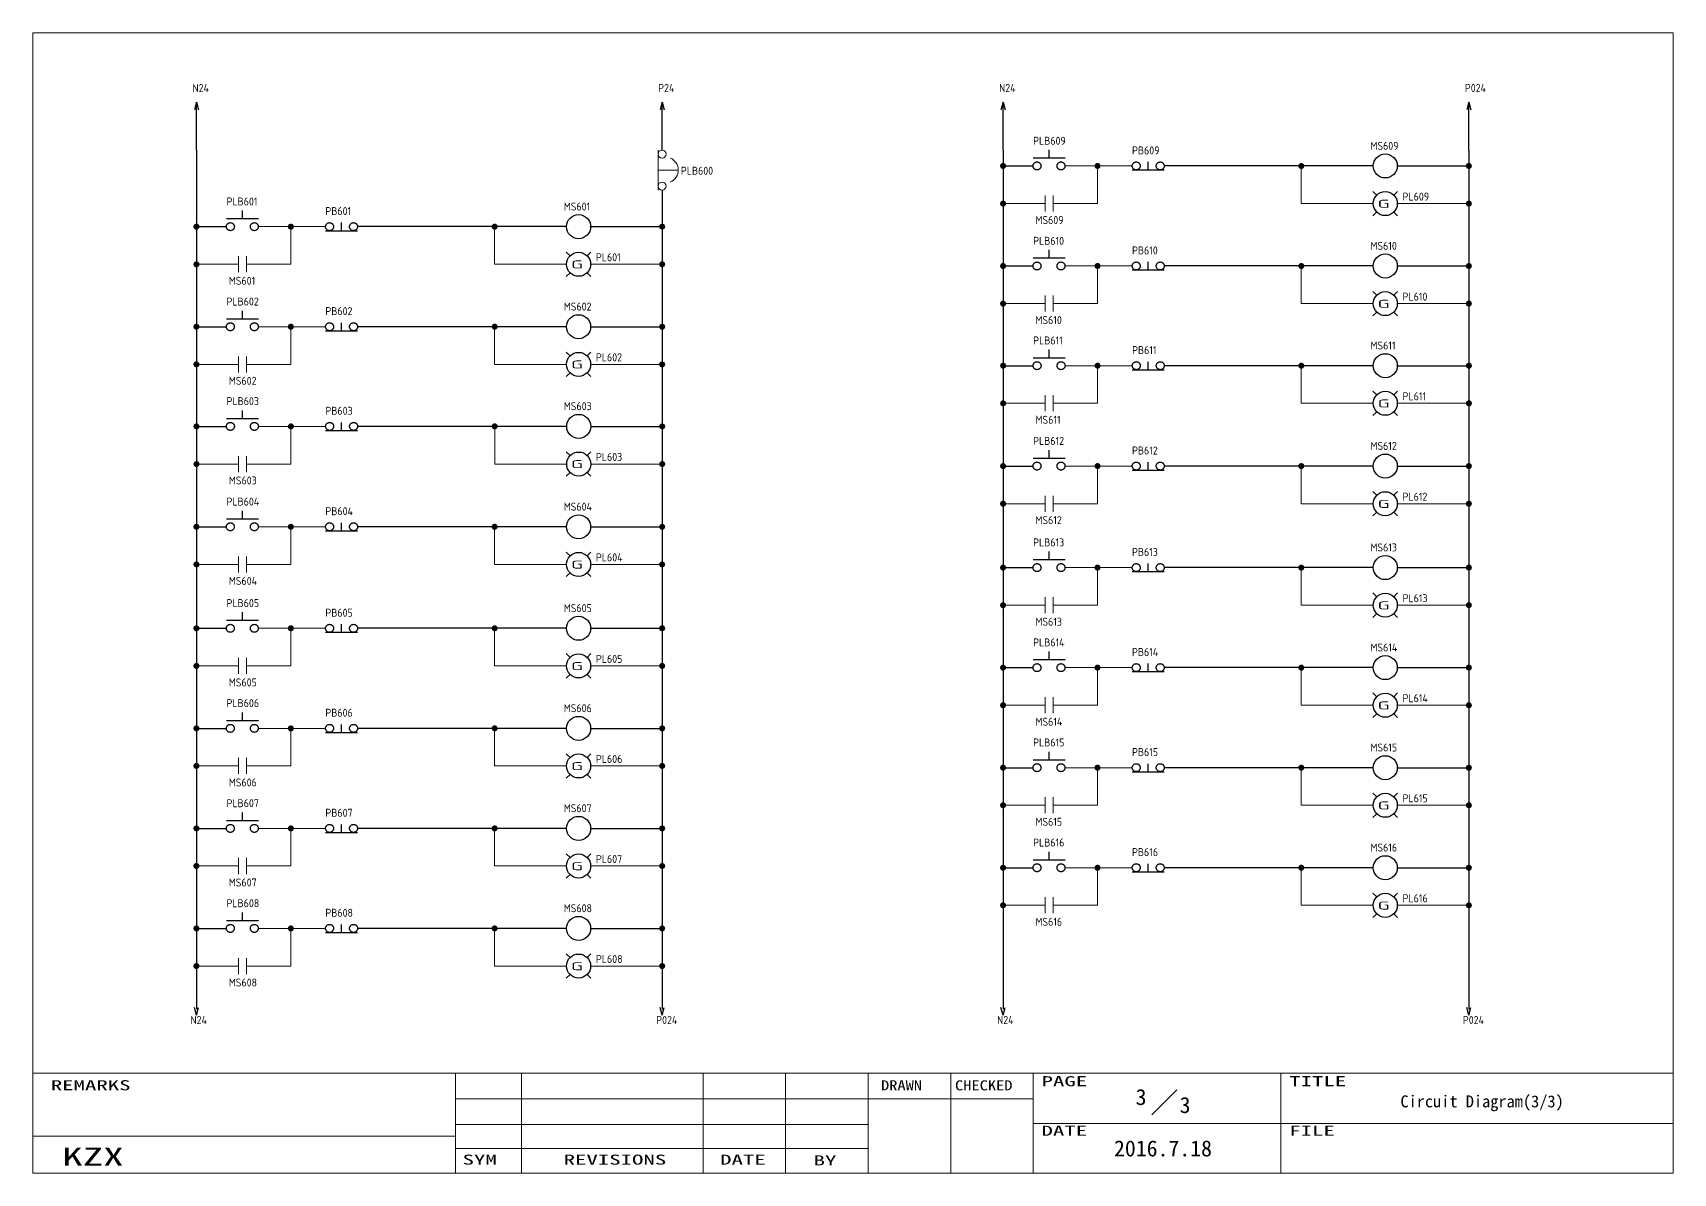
# Model space of a CAD drawing. Extents: x -319 to 2858, y -2689 to 285.
# Drawn here: x 1914 to 2324, y -2688.8 to -2403.8 of the extents above; entities that cross this region are included whole.
import ezdxf
from ezdxf.enums import TextEntityAlignment as Align

# ---------------------------------------------------------------- set-up
doc = ezdxf.new("R2010")
doc.units = 0
doc.header["$LTSCALE"] = 0.3
doc.header["$MEASUREMENT"] = 0
doc.linetypes.add('実線', pattern=[20001, 20000, -1])
doc.layers.get('0').update_dxf_attribs({"linetype": '実線'})
for name, color, linetype, lineweight in [('01図枠', 5, 'CONTINUOUS', 9), ('02接続図', 7, 'CONTINUOUS', 5), ('10外形', 7, 'CONTINUOUS', 9)]:
    doc.layers.add(name, color=color, linetype=linetype, lineweight=lineweight)
doc.layers.add('BLOCK', color=7, linetype='CONTINUOUS')
doc.layers.add('図形１', color=7, linetype='実線')
doc.styles.get("Standard").update_dxf_attribs({"font": 'ISOCP.shx', "height": 4, "bigfont": 'extfont.shx'})
doc.styles.add('電気標準', font='ISOCP.shx', dxfattribs={"height": 2.5, "bigfont": 'extfont.shx'})
doc.styles.add('ＭＳＰゴシック', font='')
doc.styles.get('ＭＳＰゴシック').set_extended_font_data('SimSun')

# ---------------------------------------------------------------- blocks, each defined once
blk = doc.blocks.new('矢印（右向）')
at = {"layer": 'BLOCK'}
for q in [(-1.93, 0.52), (-1.93, -0.52)]:
    blk.add_line((0, 0), q, dxfattribs=at)

msp = doc.modelspace()

# ---------------------------------------------------------------- linework, layer by layer
for p, q in [((1954.91, -2433.1), (1954.91, -2421.1)), ((2071.31, -2433.1), (2071.31, -2421.1)), ((2156.52, -2433.1), (2156.52, -2421.1)), ((2272.93, -2433.1), (2272.93, -2421.1)), ((2164, -2435.08), (2172, -2435.08)), ((2168, -2435.08), (2168, -2433.08)), ((2188.8, -2438.08), (2196.8, -2438.08)), ((2192.8, -2438.08), (2192.8, -2436.08)), ((2249.05, -2437.08), (2196.8, -2437.08)), ((2255.05, -2437.08), (2272.93, -2437.08)), ((1962.38, -2450.25), (1970.38, -2450.25)), ((1966.38, -2450.25), (1966.38, -2448.25)), ((1991.18, -2453.25), (1991.18, -2451.25)), ((1987.18, -2453.25), (1995.18, -2453.25)), ((2047.43, -2452.25), (1995.18, -2452.25)), ((2053.43, -2452.25), (2071.31, -2452.25)), ((2168, -2460.08), (2168, -2458.08)), ((2164, -2460.08), (2172, -2460.08)), ((2188.8, -2463.08), (2196.8, -2463.08)), ((2192.8, -2463.08), (2192.8, -2461.08)), ((2249.05, -2462.08), (2196.8, -2462.08)), ((2255.05, -2462.08), (2272.93, -2462.08)), ((1962.38, -2475.25), (1970.38, -2475.25)), ((1966.38, -2475.25), (1966.38, -2473.25)), ((1991.18, -2478.25), (1991.18, -2476.25)), ((1987.18, -2478.25), (1995.18, -2478.25)), ((2047.43, -2477.25), (1995.18, -2477.25)), ((2053.43, -2477.25), (2071.31, -2477.25)), ((2168.01, -2484.99), (2168.01, -2482.99)), ((2164.01, -2484.99), (2172.01, -2484.99)), ((2188.81, -2487.99), (2196.81, -2487.99)), ((2192.81, -2487.99), (2192.81, -2485.99)), ((2249.06, -2486.99), (2196.81, -2486.99)), ((2255.06, -2486.99), (2272.94, -2486.99)), ((1962.39, -2500.16), (1970.39, -2500.16)), ((1966.39, -2500.16), (1966.39, -2498.16)), ((1987.19, -2503.16), (1995.19, -2503.16)), ((1991.19, -2503.16), (1991.19, -2501.16)), ((2047.45, -2502.16), (1995.19, -2502.16)), ((2053.45, -2502.16), (2071.32, -2502.16)), ((2168, -2510.08), (2168, -2508.08)), ((2164, -2510.08), (2172, -2510.08)), ((2188.8, -2513.08), (2196.8, -2513.08)), ((2192.8, -2513.08), (2192.8, -2511.08)), ((2249.05, -2512.08), (2196.8, -2512.08)), ((2255.05, -2512.08), (2272.93, -2512.08)), ((1962.38, -2525.25), (1970.38, -2525.25)), ((1966.38, -2525.25), (1966.38, -2523.25)), ((1987.18, -2528.25), (1995.18, -2528.25)), ((1991.18, -2528.25), (1991.18, -2526.25)), ((2047.43, -2527.25), (1995.18, -2527.25)), ((2053.43, -2527.25), (2071.31, -2527.25)), ((2168, -2535.46), (2168, -2533.46)), ((2164, -2535.46), (2172, -2535.46)), ((2192.8, -2538.46), (2192.8, -2536.46)), ((2249.05, -2537.46), (2196.8, -2537.46)), ((2255.05, -2537.46), (2272.93, -2537.46)), ((2188.8, -2538.46), (2196.8, -2538.46)), ((1966.38, -2550.63), (1966.38, -2548.63)), ((1962.38, -2550.63), (1970.38, -2550.63)), ((1987.18, -2553.63), (1995.18, -2553.63)), ((1991.18, -2553.63), (1991.18, -2551.63)), ((2047.43, -2552.63), (1995.18, -2552.63)), ((2053.43, -2552.63), (2071.31, -2552.63)), ((2164, -2560.46), (2172, -2560.46)), ((2168, -2560.46), (2168, -2558.46)), ((2192.8, -2563.46), (2192.8, -2561.46)), ((2249.05, -2562.46), (2196.8, -2562.46)), ((2255.05, -2562.46), (2272.93, -2562.46)), ((2188.8, -2563.46), (2196.8, -2563.46)), ((1966.38, -2575.63), (1966.38, -2573.63)), ((1962.38, -2575.63), (1970.38, -2575.63)), ((1987.18, -2578.63), (1995.18, -2578.63)), ((1991.18, -2578.63), (1991.18, -2576.63)), ((2047.43, -2577.63), (1995.18, -2577.63)), ((2053.43, -2577.63), (2071.31, -2577.63)), ((2164, -2585.46), (2172, -2585.46)), ((2168, -2585.46), (2168, -2583.46)), ((2192.8, -2588.46), (2192.8, -2586.46)), ((2188.8, -2588.46), (2196.8, -2588.46)), ((2249.05, -2587.46), (2196.8, -2587.46)), ((2255.05, -2587.46), (2272.93, -2587.46)), ((1966.38, -2600.63), (1966.38, -2598.63)), ((1962.38, -2600.63), (1970.38, -2600.63)), ((1991.18, -2603.63), (1991.18, -2601.63)), ((2047.43, -2602.63), (1995.18, -2602.63)), ((2053.43, -2602.63), (2071.31, -2602.63)), ((1987.18, -2603.63), (1995.18, -2603.63)), ((2164, -2610.46), (2172, -2610.46)), ((2168, -2610.46), (2168, -2608.46)), ((2192.8, -2613.46), (2192.8, -2611.46)), ((2188.8, -2613.46), (2196.8, -2613.46)), ((2249.05, -2612.46), (2196.8, -2612.46)), ((2255.05, -2612.46), (2272.93, -2612.46)), ((1966.38, -2625.63), (1966.38, -2623.63)), ((1962.38, -2625.63), (1970.38, -2625.63)), ((1991.18, -2628.63), (1991.18, -2626.63)), ((2047.43, -2627.63), (1995.18, -2627.63)), ((2053.43, -2627.63), (2071.31, -2627.63)), ((1987.18, -2628.63), (1995.18, -2628.63))]:
    msp.add_line(p, q)
for centre in [(2165, -2437.08), (2171, -2437.08), (2189.8, -2437.08), (2195.8, -2437.08), (1963.38, -2452.25), (1969.38, -2452.25), (1988.18, -2452.25), (1994.18, -2452.25), (2165, -2462.08), (2171, -2462.08), (2189.8, -2462.08), (2195.8, -2462.08), (1963.38, -2477.25), (1969.38, -2477.25), (1988.18, -2477.25), (1994.18, -2477.25), (2165.01, -2486.99), (2171.01, -2486.99), (2189.81, -2486.99), (2195.81, -2486.99), (1963.39, -2502.16), (1969.39, -2502.16), (1988.19, -2502.16), (1994.19, -2502.16), (2165, -2512.08), (2171, -2512.08), (2189.8, -2512.08), (2195.8, -2512.08), (1963.38, -2527.25), (1969.38, -2527.25), (1988.18, -2527.25), (1994.18, -2527.25), (2165, -2537.46), (2171, -2537.46), (2189.8, -2537.46), (2195.8, -2537.46), (1963.38, -2552.63), (1969.38, -2552.63), (1988.18, -2552.63), (1994.18, -2552.63), (2165, -2562.46), (2171, -2562.46), (2189.8, -2562.46), (2195.8, -2562.46), (1963.38, -2577.63), (1969.38, -2577.63), (1988.18, -2577.63), (1994.18, -2577.63), (2165, -2587.46), (2171, -2587.46), (2189.8, -2587.46), (2195.8, -2587.46), (1963.38, -2602.63), (1969.38, -2602.63), (1988.18, -2602.63), (1994.18, -2602.63), (2165, -2612.46), (2171, -2612.46), (2189.8, -2612.46), (2195.8, -2612.46), (1963.38, -2627.63), (1969.38, -2627.63), (1988.18, -2627.63), (1994.18, -2627.63)]:
    msp.add_circle(centre, 1)
at = {"layer": '01図枠', "linetype": 'Continuous', "lineweight": 5}
for p, q in [((1914.01, -2688.8), (1914.01, -2403.8)), ((1914.01, -2403.8), (2324.01, -2403.8)), ((2324.01, -2403.8), (2324.01, -2688.8)), ((1914.01, -2663.8), (2324.01, -2663.8)), ((2019.62, -2663.8), (2019.62, -2688.8)), ((2036.13, -2663.8), (2036.13, -2688.8)), ((2081.53, -2663.8), (2081.53, -2688.8)), ((2102.16, -2663.8), (2102.16, -2688.8)), ((2122.8, -2663.8), (2122.8, -2688.8)), ((2143.44, -2688.8), (2143.44, -2663.8)), ((2164.07, -2663.8), (2164.07, -2688.8)), ((2225.98, -2688.8), (2225.98, -2663.8)), ((2199.93, -2667.99), (2193.74, -2674.18)), ((2019.62, -2670.23), (2122.8, -2670.23)), ((2122.8, -2670.23), (2164.07, -2670.23)), ((2019.62, -2676.66), (2122.8, -2676.66)), ((2164.07, -2676.42), (2324.01, -2676.42)), ((2019.62, -2679.52), (1914.01, -2679.52)), ((2019.62, -2682.61), (2122.8, -2682.61)), ((2324.01, -2688.8), (1914.01, -2688.8))]:
    msp.add_line(p, q, dxfattribs=at)
at = {"layer": '02接続図'}
for p, q in [((2070.34, -2433.1), (2070.34, -2443.1)), ((2075.34, -2438.1), (2070.34, -2438.1))]:
    msp.add_line(p, q, dxfattribs=at)
at = {"layer": '02接続図', "linetype": 'Continuous'}
for p, q in [((2167.04, -2448.49), (2167.04, -2444.49)), ((2169.04, -2448.49), (2169.04, -2444.49)), ((1965.43, -2463.66), (1965.43, -2459.66)), ((1967.43, -2463.66), (1967.43, -2459.66)), ((2167.04, -2473.49), (2167.04, -2469.49)), ((2169.04, -2473.49), (2169.04, -2469.49)), ((1965.43, -2488.66), (1965.43, -2484.66)), ((1967.43, -2488.66), (1967.43, -2484.66)), ((2167.05, -2498.4), (2167.05, -2494.4)), ((2169.05, -2498.4), (2169.05, -2494.4)), ((1965.44, -2513.57), (1965.44, -2509.57)), ((1967.44, -2513.57), (1967.44, -2509.57)), ((2167.04, -2523.49), (2167.04, -2519.49)), ((2169.04, -2523.49), (2169.04, -2519.49)), ((1965.43, -2538.66), (1965.43, -2534.66)), ((1967.43, -2538.66), (1967.43, -2534.66)), ((2167.04, -2548.86), (2167.04, -2544.86)), ((2169.04, -2548.86), (2169.04, -2544.86)), ((1965.43, -2564.03), (1965.43, -2560.03)), ((1967.43, -2564.03), (1967.43, -2560.03)), ((2167.04, -2573.86), (2167.04, -2569.86)), ((2169.04, -2573.86), (2169.04, -2569.86)), ((1965.43, -2589.03), (1965.43, -2585.03)), ((1967.43, -2589.03), (1967.43, -2585.03)), ((2167.04, -2598.86), (2167.04, -2594.86)), ((2169.04, -2598.86), (2169.04, -2594.86)), ((1965.43, -2614.03), (1965.43, -2610.03)), ((1967.43, -2614.03), (1967.43, -2610.03)), ((2167.04, -2623.86), (2167.04, -2619.86)), ((2169.04, -2623.86), (2169.04, -2619.86)), ((1965.43, -2639.03), (1965.43, -2635.03)), ((1967.43, -2639.03), (1967.43, -2635.03))]:
    msp.add_line(p, q, dxfattribs=at)
at = {"layer": '02接続図'}
for centre in [(2071.31, -2434.1), (2071.31, -2442.1)]:
    msp.add_circle(centre, 1, dxfattribs=at)
msp.add_arc((2072.09, -2438.1), 3.25, 292.6199, 67.3801, dxfattribs=at)
at = {"layer": '10外形'}
for p, q in [((2172, -2437.08), (2188.8, -2437.08)), ((2180.13, -2446.49), (2180.13, -2437.08)), ((2231.05, -2446.49), (2231.05, -2437.08)), ((2167.04, -2446.49), (2156.52, -2446.49)), ((2169.04, -2446.49), (2180.13, -2446.49)), ((2249.05, -2446.49), (2231.05, -2446.49)), ((2255.05, -2446.49), (2272.93, -2446.49)), ((1970.38, -2452.25), (1987.18, -2452.25)), ((1978.51, -2461.66), (1978.51, -2452.25)), ((2029.43, -2461.66), (2029.43, -2452.25)), ((1965.43, -2461.66), (1954.91, -2461.66)), ((1967.43, -2461.66), (1978.51, -2461.66)), ((2047.43, -2461.66), (2029.43, -2461.66)), ((2053.43, -2461.66), (2071.31, -2461.66)), ((2172, -2462.08), (2188.8, -2462.08)), ((2180.13, -2471.49), (2180.13, -2462.08)), ((2231.05, -2471.49), (2231.05, -2462.08)), ((2167.04, -2471.49), (2156.52, -2471.49)), ((2169.04, -2471.49), (2180.13, -2471.49)), ((2249.05, -2471.49), (2231.05, -2471.49)), ((2255.05, -2471.49), (2272.93, -2471.49)), ((1970.38, -2477.25), (1987.18, -2477.25)), ((1978.51, -2486.66), (1978.51, -2477.25)), ((2029.43, -2486.66), (2029.43, -2477.25)), ((1965.43, -2486.66), (1954.91, -2486.66)), ((1967.43, -2486.66), (1978.51, -2486.66)), ((2047.43, -2486.66), (2029.43, -2486.66)), ((2053.43, -2486.66), (2071.31, -2486.66)), ((2172.01, -2486.99), (2188.81, -2486.99)), ((2180.14, -2496.4), (2180.14, -2486.99)), ((2231.06, -2496.4), (2231.06, -2486.99)), ((2167.05, -2496.4), (2156.54, -2496.4)), ((2169.05, -2496.4), (2180.14, -2496.4)), ((2249.06, -2496.4), (2231.06, -2496.4)), ((2255.06, -2496.4), (2272.94, -2496.4)), ((1970.39, -2502.16), (1987.19, -2502.16)), ((1978.52, -2511.57), (1978.52, -2502.16)), ((2029.45, -2511.57), (2029.45, -2502.16)), ((1965.44, -2511.57), (1954.92, -2511.57)), ((1967.44, -2511.57), (1978.52, -2511.57)), ((2047.45, -2511.57), (2029.45, -2511.57)), ((2053.45, -2511.57), (2071.32, -2511.57)), ((2172, -2512.08), (2188.8, -2512.08)), ((2180.13, -2521.49), (2180.13, -2512.08)), ((2231.05, -2521.49), (2231.05, -2512.08)), ((2167.04, -2521.49), (2156.52, -2521.49)), ((2169.04, -2521.49), (2180.13, -2521.49)), ((2249.05, -2521.49), (2231.05, -2521.49)), ((2255.05, -2521.49), (2272.93, -2521.49)), ((1970.38, -2527.25), (1987.18, -2527.25)), ((1978.51, -2536.66), (1978.51, -2527.25)), ((2029.43, -2536.66), (2029.43, -2527.25)), ((1965.43, -2536.66), (1954.91, -2536.66)), ((1967.43, -2536.66), (1978.51, -2536.66)), ((2047.43, -2536.66), (2029.43, -2536.66)), ((2053.43, -2536.66), (2071.31, -2536.66)), ((2172, -2537.46), (2188.8, -2537.46)), ((2180.13, -2546.86), (2180.13, -2537.46)), ((2231.05, -2546.86), (2231.05, -2537.46)), ((2167.04, -2546.86), (2156.52, -2546.86)), ((2169.04, -2546.86), (2180.13, -2546.86)), ((2249.05, -2546.86), (2231.05, -2546.86)), ((2255.05, -2546.86), (2272.93, -2546.86)), ((1970.38, -2552.63), (1987.18, -2552.63)), ((1978.51, -2562.03), (1978.51, -2552.63)), ((2029.43, -2562.03), (2029.43, -2552.63)), ((1965.43, -2562.03), (1954.91, -2562.03)), ((1967.43, -2562.03), (1978.51, -2562.03)), ((2047.43, -2562.03), (2029.43, -2562.03)), ((2053.43, -2562.03), (2071.31, -2562.03)), ((2172, -2562.46), (2188.8, -2562.46)), ((2180.13, -2571.86), (2180.13, -2562.46)), ((2231.05, -2571.86), (2231.05, -2562.46)), ((2167.04, -2571.86), (2156.52, -2571.86)), ((2169.04, -2571.86), (2180.13, -2571.86)), ((2249.05, -2571.86), (2231.05, -2571.86)), ((2255.05, -2571.86), (2272.93, -2571.86)), ((1970.38, -2577.63), (1987.18, -2577.63)), ((1978.51, -2587.03), (1978.51, -2577.63)), ((2029.43, -2587.03), (2029.43, -2577.63)), ((1965.43, -2587.03), (1954.91, -2587.03)), ((1967.43, -2587.03), (1978.51, -2587.03)), ((2047.43, -2587.03), (2029.43, -2587.03)), ((2053.43, -2587.03), (2071.31, -2587.03)), ((2172, -2587.46), (2188.8, -2587.46)), ((2180.13, -2596.86), (2180.13, -2587.46)), ((2231.05, -2596.86), (2231.05, -2587.46)), ((2167.04, -2596.86), (2156.52, -2596.86)), ((2169.04, -2596.86), (2180.13, -2596.86)), ((2249.05, -2596.86), (2231.05, -2596.86)), ((2255.05, -2596.86), (2272.93, -2596.86)), ((1970.38, -2602.63), (1987.18, -2602.63)), ((1978.51, -2612.03), (1978.51, -2602.63)), ((2029.43, -2612.03), (2029.43, -2602.63)), ((1965.43, -2612.03), (1954.91, -2612.03)), ((1967.43, -2612.03), (1978.51, -2612.03)), ((2047.43, -2612.03), (2029.43, -2612.03)), ((2053.43, -2612.03), (2071.31, -2612.03)), ((2172, -2612.46), (2188.8, -2612.46)), ((2180.13, -2621.86), (2180.13, -2612.46)), ((2231.05, -2621.86), (2231.05, -2612.46)), ((2167.04, -2621.86), (2156.52, -2621.86)), ((2169.04, -2621.86), (2180.13, -2621.86)), ((2249.05, -2621.86), (2231.05, -2621.86)), ((2255.05, -2621.86), (2272.93, -2621.86)), ((1970.38, -2627.63), (1987.18, -2627.63)), ((1978.51, -2637.03), (1978.51, -2627.63)), ((2029.43, -2637.03), (2029.43, -2627.63)), ((1965.43, -2637.03), (1954.91, -2637.03)), ((1967.43, -2637.03), (1978.51, -2637.03)), ((2047.43, -2637.03), (2029.43, -2637.03)), ((2053.43, -2637.03), (2071.31, -2637.03))]:
    msp.add_line(p, q, dxfattribs=at)
at = {"layer": 'BLOCK'}
for centre in [(2252.05, -2437.08), (2252.05, -2446.49), (2050.43, -2452.25), (2050.43, -2461.66), (2252.05, -2462.08), (2252.05, -2471.49), (2050.43, -2477.25), (2050.43, -2486.66), (2252.06, -2486.99), (2252.06, -2496.4), (2050.45, -2502.16), (2050.45, -2511.57), (2252.05, -2512.08), (2252.05, -2521.49), (2050.43, -2527.25), (2050.43, -2536.66), (2252.05, -2537.46), (2252.05, -2546.86), (2050.43, -2552.63), (2050.43, -2562.03), (2252.05, -2562.46), (2252.05, -2571.86), (2050.43, -2577.63), (2050.43, -2587.03), (2252.05, -2587.46), (2252.05, -2596.86), (2050.43, -2602.63), (2050.43, -2612.03), (2252.05, -2612.46), (2252.05, -2621.86), (2050.43, -2627.63), (2050.43, -2637.03)]:
    msp.add_circle(centre, 3, dxfattribs=at)
at = {"layer": '図形１', "color": 7}
for p, q in [((1954.91, -2433.1), (1954.91, -2500.92)), ((2156.52, -2433.1), (2156.52, -2507.78)), ((2272.93, -2433.1), (2272.93, -2507.78)), ((2071.31, -2443.1), (2071.31, -2500.92)), ((1954.91, -2500.92), (1954.91, -2647.81)), ((2071.31, -2500.92), (2071.31, -2647.81)), ((2156.52, -2500.92), (2156.52, -2647.81)), ((2272.93, -2500.92), (2272.93, -2647.81))]:
    msp.add_line(p, q, dxfattribs=at)
at = {"layer": '図形１'}
for p, q in [((2156.52, -2437.08), (2164, -2437.08)), ((2249.92, -2444.38), (2248.95, -2443.42)), ((2254.17, -2444.36), (2255.13, -2443.42)), ((2248.95, -2449.53), (2249.9, -2448.58)), ((2255.13, -2449.53), (2254.19, -2448.6)), ((1954.91, -2452.25), (1962.38, -2452.25)), ((2048.3, -2459.55), (2047.33, -2458.59)), ((2052.55, -2459.53), (2053.51, -2458.59)), ((2047.33, -2464.7), (2048.29, -2463.75)), ((2053.51, -2464.7), (2052.57, -2463.77)), ((2156.52, -2462.08), (2164, -2462.08)), ((2249.92, -2469.38), (2248.95, -2468.42)), ((2254.17, -2469.36), (2255.13, -2468.42)), ((2248.95, -2474.53), (2249.9, -2473.58)), ((2255.13, -2474.53), (2254.19, -2473.6)), ((1954.91, -2477.25), (1962.38, -2477.25)), ((2048.3, -2484.55), (2047.33, -2483.59)), ((2052.55, -2484.53), (2053.51, -2483.59)), ((2156.54, -2486.99), (2164.01, -2486.99)), ((2047.33, -2489.7), (2048.29, -2488.75)), ((2053.51, -2489.7), (2052.57, -2488.77)), ((2249.93, -2494.29), (2248.96, -2493.32)), ((2254.18, -2494.27), (2255.14, -2493.32)), ((2248.96, -2499.43), (2249.92, -2498.49)), ((2255.14, -2499.43), (2254.2, -2498.5)), ((1954.92, -2502.16), (1962.39, -2502.16)), ((2048.31, -2509.46), (2047.34, -2508.49)), ((2052.56, -2509.44), (2053.52, -2508.49)), ((2156.52, -2512.08), (2164, -2512.08)), ((2047.34, -2514.6), (2048.3, -2513.66)), ((2053.52, -2514.6), (2052.58, -2513.67)), ((2249.92, -2519.38), (2248.95, -2518.42)), ((2254.17, -2519.36), (2255.13, -2518.42)), ((2248.95, -2524.53), (2249.9, -2523.58)), ((2255.13, -2524.53), (2254.19, -2523.6)), ((1954.91, -2527.25), (1962.38, -2527.25)), ((2048.3, -2534.55), (2047.33, -2533.59)), ((2052.55, -2534.53), (2053.51, -2533.59)), ((2156.52, -2537.46), (2164, -2537.46)), ((2047.33, -2539.7), (2048.29, -2538.75)), ((2053.51, -2539.7), (2052.57, -2538.77)), ((2249.92, -2544.75), (2248.95, -2543.79)), ((2254.17, -2544.74), (2255.13, -2543.79)), ((2248.95, -2549.9), (2249.9, -2548.96)), ((2255.13, -2549.9), (2254.19, -2548.97)), ((1954.91, -2552.63), (1962.38, -2552.63)), ((2048.3, -2559.92), (2047.33, -2558.96)), ((2052.55, -2559.91), (2053.51, -2558.96)), ((2156.52, -2562.46), (2164, -2562.46)), ((2047.33, -2565.07), (2048.29, -2564.13)), ((2053.51, -2565.07), (2052.57, -2564.14)), ((2249.92, -2569.75), (2248.95, -2568.79)), ((2254.17, -2569.74), (2255.13, -2568.79)), ((2248.95, -2574.9), (2249.9, -2573.96)), ((2255.13, -2574.9), (2254.19, -2573.97)), ((1954.91, -2577.63), (1962.38, -2577.63)), ((2048.3, -2584.92), (2047.33, -2583.96)), ((2052.55, -2584.91), (2053.51, -2583.96)), ((2047.33, -2590.07), (2048.29, -2589.13)), ((2053.51, -2590.07), (2052.57, -2589.14)), ((2156.52, -2587.46), (2164, -2587.46)), ((2249.92, -2594.75), (2248.95, -2593.79)), ((2254.17, -2594.74), (2255.13, -2593.79)), ((2248.95, -2599.9), (2249.9, -2598.96)), ((2255.13, -2599.9), (2254.19, -2598.97)), ((1954.91, -2602.63), (1962.38, -2602.63)), ((2048.3, -2609.92), (2047.33, -2608.96)), ((2052.55, -2609.91), (2053.51, -2608.96)), ((2047.33, -2615.07), (2048.29, -2614.13)), ((2053.51, -2615.07), (2052.57, -2614.14)), ((2156.52, -2612.46), (2164, -2612.46)), ((2249.92, -2619.75), (2248.95, -2618.79)), ((2254.17, -2619.74), (2255.13, -2618.79)), ((2248.95, -2624.9), (2249.9, -2623.96)), ((2255.13, -2624.9), (2254.19, -2623.97)), ((1954.91, -2627.63), (1962.38, -2627.63)), ((2048.3, -2634.92), (2047.33, -2633.96)), ((2052.55, -2634.91), (2053.51, -2633.96)), ((2047.33, -2640.07), (2048.29, -2639.13)), ((2053.51, -2640.07), (2052.57, -2639.14))]:
    msp.add_line(p, q, dxfattribs=at)
at = {"layer": '図形１', "const_width": 0.75}
for points in [[(2156.15, -2437.08, 1), (2156.9, -2437.08, 1)], [(2179.75, -2437.08, 1), (2180.5, -2437.08, 1)], [(2230.68, -2437.08, 1), (2231.43, -2437.08, 1)], [(2272.56, -2437.08, 1), (2273.31, -2437.08, 1)], [(2156.15, -2446.49, 1), (2156.9, -2446.49, 1)], [(2272.56, -2446.49, 1), (2273.31, -2446.49, 1)], [(1954.53, -2452.25, 1), (1955.28, -2452.25, 1)], [(1978.13, -2452.25, 1), (1978.88, -2452.25, 1)], [(2029.06, -2452.25, 1), (2029.81, -2452.25, 1)], [(2070.94, -2452.25, 1), (2071.69, -2452.25, 1)], [(1954.53, -2461.66, 1), (1955.28, -2461.66, 1)], [(2070.94, -2461.66, 1), (2071.69, -2461.66, 1)], [(2156.15, -2462.08, 1), (2156.9, -2462.08, 1)], [(2179.75, -2462.08, 1), (2180.5, -2462.08, 1)], [(2230.68, -2462.08, 1), (2231.43, -2462.08, 1)], [(2272.56, -2462.08, 1), (2273.31, -2462.08, 1)], [(2156.15, -2471.49, 1), (2156.9, -2471.49, 1)], [(2272.56, -2471.49, 1), (2273.31, -2471.49, 1)], [(1954.53, -2477.25, 1), (1955.28, -2477.25, 1)], [(1978.13, -2477.25, 1), (1978.88, -2477.25, 1)], [(2029.06, -2477.25, 1), (2029.81, -2477.25, 1)], [(2070.94, -2477.25, 1), (2071.69, -2477.25, 1)], [(1954.53, -2486.66, 1), (1955.28, -2486.66, 1)], [(2070.94, -2486.66, 1), (2071.69, -2486.66, 1)], [(2156.16, -2486.99, 1), (2156.91, -2486.99, 1)], [(2179.76, -2486.99, 1), (2180.51, -2486.99, 1)], [(2230.69, -2486.99, 1), (2231.44, -2486.99, 1)], [(2272.57, -2486.99, 1), (2273.32, -2486.99, 1)], [(2156.16, -2496.4, 1), (2156.91, -2496.4, 1)], [(2272.57, -2496.4, 1), (2273.32, -2496.4, 1)], [(1954.54, -2502.16, 1), (1955.29, -2502.16, 1)], [(1978.14, -2502.16, 1), (1978.89, -2502.16, 1)], [(2029.07, -2502.16, 1), (2029.82, -2502.16, 1)], [(2070.95, -2502.16, 1), (2071.7, -2502.16, 1)], [(1954.54, -2511.57, 1), (1955.29, -2511.57, 1)], [(2070.95, -2511.57, 1), (2071.7, -2511.57, 1)], [(2156.15, -2512.08, 1), (2156.9, -2512.08, 1)], [(2179.75, -2512.08, 1), (2180.5, -2512.08, 1)], [(2230.68, -2512.08, 1), (2231.43, -2512.08, 1)], [(2272.56, -2512.08, 1), (2273.31, -2512.08, 1)], [(2156.15, -2521.49, 1), (2156.9, -2521.49, 1)], [(2272.56, -2521.49, 1), (2273.31, -2521.49, 1)], [(1954.53, -2527.25, 1), (1955.28, -2527.25, 1)], [(1978.13, -2527.25, 1), (1978.88, -2527.25, 1)], [(2029.06, -2527.25, 1), (2029.81, -2527.25, 1)], [(2070.94, -2527.25, 1), (2071.69, -2527.25, 1)], [(1954.53, -2536.66, 1), (1955.28, -2536.66, 1)], [(2070.94, -2536.66, 1), (2071.69, -2536.66, 1)], [(2156.15, -2537.46, 1), (2156.9, -2537.46, 1)], [(2179.75, -2537.46, 1), (2180.5, -2537.46, 1)], [(2230.68, -2537.46, 1), (2231.43, -2537.46, 1)], [(2272.56, -2537.46, 1), (2273.31, -2537.46, 1)], [(2156.15, -2546.86, 1), (2156.9, -2546.86, 1)], [(2272.56, -2546.86, 1), (2273.31, -2546.86, 1)], [(1954.53, -2552.63, 1), (1955.28, -2552.63, 1)], [(1978.13, -2552.63, 1), (1978.88, -2552.63, 1)], [(2029.06, -2552.63, 1), (2029.81, -2552.63, 1)], [(2070.94, -2552.63, 1), (2071.69, -2552.63, 1)], [(1954.53, -2562.03, 1), (1955.28, -2562.03, 1)], [(2070.94, -2562.03, 1), (2071.69, -2562.03, 1)], [(2156.15, -2562.46, 1), (2156.9, -2562.46, 1)], [(2179.75, -2562.46, 1), (2180.5, -2562.46, 1)], [(2230.68, -2562.46, 1), (2231.43, -2562.46, 1)], [(2272.56, -2562.46, 1), (2273.31, -2562.46, 1)], [(2156.15, -2571.86, 1), (2156.9, -2571.86, 1)], [(2272.56, -2571.86, 1), (2273.31, -2571.86, 1)], [(1954.53, -2577.63, 1), (1955.28, -2577.63, 1)], [(1978.13, -2577.63, 1), (1978.88, -2577.63, 1)], [(2029.06, -2577.63, 1), (2029.81, -2577.63, 1)], [(2070.94, -2577.63, 1), (2071.69, -2577.63, 1)], [(1954.53, -2587.03, 1), (1955.28, -2587.03, 1)], [(2070.94, -2587.03, 1), (2071.69, -2587.03, 1)], [(2156.15, -2587.46, 1), (2156.9, -2587.46, 1)], [(2179.75, -2587.46, 1), (2180.5, -2587.46, 1)], [(2230.68, -2587.46, 1), (2231.43, -2587.46, 1)], [(2272.56, -2587.46, 1), (2273.31, -2587.46, 1)], [(2156.15, -2596.86, 1), (2156.9, -2596.86, 1)], [(2272.56, -2596.86, 1), (2273.31, -2596.86, 1)], [(1954.53, -2602.63, 1), (1955.28, -2602.63, 1)], [(1978.13, -2602.63, 1), (1978.88, -2602.63, 1)], [(2029.06, -2602.63, 1), (2029.81, -2602.63, 1)], [(2070.94, -2602.63, 1), (2071.69, -2602.63, 1)], [(1954.53, -2612.03, 1), (1955.28, -2612.03, 1)], [(2070.94, -2612.03, 1), (2071.69, -2612.03, 1)], [(2156.15, -2612.46, 1), (2156.9, -2612.46, 1)], [(2179.75, -2612.46, 1), (2180.5, -2612.46, 1)], [(2230.68, -2612.46, 1), (2231.43, -2612.46, 1)], [(2272.56, -2612.46, 1), (2273.31, -2612.46, 1)], [(2156.15, -2621.86, 1), (2156.9, -2621.86, 1)], [(2272.56, -2621.86, 1), (2273.31, -2621.86, 1)], [(1954.53, -2627.63, 1), (1955.28, -2627.63, 1)], [(1978.13, -2627.63, 1), (1978.88, -2627.63, 1)], [(2029.06, -2627.63, 1), (2029.81, -2627.63, 1)], [(2070.94, -2627.63, 1), (2071.69, -2627.63, 1)], [(1954.53, -2637.03, 1), (1955.28, -2637.03, 1)], [(2070.94, -2637.03, 1), (2071.69, -2637.03, 1)]]:
    msp.add_lwpolyline(points, format="xyb", close=True, dxfattribs=at)

# ---------------------------------------------------------------- block references
at = {"layer": '図形１', "color": 7, "xscale": -1, "rotation": 270}
for p in [(1954.91, -2421.1), (2071.31, -2421.1), (2156.52, -2421.1), (2272.93, -2421.1)]:
    msp.add_blockref('矢印（右向）', p, dxfattribs=at)
at = {"layer": '図形１', "color": 7, "rotation": 270}
for p in [(1954.91, -2649.31), (2071.31, -2649.31), (2156.52, -2649.31), (2272.93, -2649.31)]:
    msp.add_blockref('矢印（右向）', p, dxfattribs=at)

# ---------------------------------------------------------------- texts
at = {"width": 2.307692}
for p, p2 in [((2250.14, -2447.53), (2253.14, -2447.53)), ((2048.53, -2462.7), (2051.53, -2462.7)), ((2250.14, -2472.53), (2253.14, -2472.53)), ((2048.53, -2487.7), (2051.53, -2487.7)), ((2250.16, -2497.44), (2253.16, -2497.44)), ((2048.54, -2512.61), (2051.54, -2512.61)), ((2250.14, -2522.53), (2253.14, -2522.53)), ((2048.53, -2537.7), (2051.53, -2537.7)), ((2250.14, -2547.91), (2253.14, -2547.91)), ((2048.53, -2563.08), (2051.53, -2563.08)), ((2250.14, -2572.91), (2253.14, -2572.91)), ((2048.53, -2588.08), (2051.53, -2588.08)), ((2250.14, -2597.91), (2253.14, -2597.91)), ((2048.53, -2613.08), (2051.53, -2613.08)), ((2250.14, -2622.91), (2253.14, -2622.91)), ((2048.53, -2638.08), (2051.53, -2638.08))]:
    msp.add_text('G', height=2, dxfattribs=at).set_placement(p, p2, align=Align.FIT)
at = {"layer": '01図枠', "linetype": 'Continuous', "lineweight": 5, "style": 'ＭＳＰゴシック'}
for s, height, width, p in [('PAGE', 2.513, 1.666667, (2166.14, -2664.55)), ('TITLE', 2.513, 1.666667, (2228.05, -2664.55)), ('REMARKS', 2.513, 1.666667, (1918.5, -2665.56)), ('DRAWN', 2.513, 1.2, (2126.01, -2665.59)), ('CHECKED', 2.513, 1.2, (2144.51, -2665.59)), ('DATE', 2.513, 1.666667, (2166.14, -2676.94)), ('FILE', 2.513, 1.666667, (2228.05, -2676.94)), ('KZX', 4.523, 1.666667, (1921.34, -2682.4)), ('SYM', 2.513, 1.666667, (2021.42, -2684.16))]:
    msp.add_text(s, height=height, dxfattribs=dict(at, width=width)).set_placement(p, align=Align.TOP_LEFT)
at = {"layer": '01図枠', "linetype": 'Continuous', "lineweight": 5, "style": 'ＭＳＰゴシック', "width": 1.666667}
for s, p in [('REVISIONS', (2059.51, -2684.16)), ('DATE', (2091.51, -2684.16)), ('BY', (2112.01, -2684.36))]:
    msp.add_text(s, height=2.513, dxfattribs=at).set_placement(p, align=Align.TOP_CENTER)
at = {"layer": '02接続図', "style": 'ＭＳＰゴシック'}
for s, p in [('3', (2191.01, -2669.8)), ('3', (2202.01, -2671.8)), ('2016.7.18', (2196.49, -2682.64))]:
    msp.add_text(s, height=4, dxfattribs=at).set_placement(p, align=Align.MIDDLE)
msp.add_text('Circuit Diagram(3/3)', height=3, dxfattribs=at).set_placement((2255.84, -2670.85), align=Align.MIDDLE_LEFT)
at = {"layer": '図形１', "color": 7, "linetype": '実線', "style": '電気標準'}
for s, p in [('N24', (1953.91, -2418.6)), ('P24', (2070.31, -2418.6)), ('N24', (2155.52, -2418.6)), ('P024', (2271.93, -2418.6)), ('N24', (1953.41, -2651.51)), ('P024', (2069.81, -2651.51)), ('N24', (2155.02, -2651.51)), ('P024', (2271.43, -2651.51))]:
    msp.add_text(s, height=2, dxfattribs=at).set_placement(p)
at = {"layer": '図形１', "color": 4, "style": '電気標準'}
for s, p in [('PLB609', (2164.03, -2431.79)), ('MS609', (2248.33, -2433.05)), ('PB609', (2188.74, -2434.19)), ('PLB600', (2075.98, -2439.28)), ('PLB601', (1962.42, -2446.96)), ('PB601', (1987.13, -2449.36)), ('MS601', (2046.71, -2448.22)), ('PL609', (2256.37, -2445.73)), ('MS609', (2164.6, -2451.6)), ('PLB610', (2164.03, -2456.79)), ('PL601', (2054.75, -2460.9)), ('PB610', (2188.74, -2459.19)), ('MS610', (2248.33, -2458.05)), ('MS601', (1962.99, -2466.77)), ('PLB602', (1962.42, -2471.96)), ('MS602', (2046.71, -2473.22)), ('PL610', (2256.37, -2470.73)), ('PB602', (1987.13, -2474.36)), ('MS610', (2164.6, -2476.6)), ('PLB611', (2164.04, -2481.69)), ('PL602', (2054.75, -2485.9)), ('PB611', (2188.76, -2484.1)), ('MS611', (2248.34, -2482.95)), ('MS602', (1962.99, -2491.77)), ('PLB603', (1962.43, -2496.86)), ('MS603', (2046.72, -2498.12)), ('PL611', (2256.38, -2495.64)), ('PB603', (1987.14, -2499.27)), ('MS611', (2164.62, -2501.51)), ('PLB612', (2164.03, -2506.79)), ('PL603', (2054.76, -2510.81)), ('PB612', (2188.74, -2509.19)), ('MS612', (2248.33, -2508.05)), ('MS603', (1963, -2516.68)), ('PLB604', (1962.42, -2521.96)), ('MS604', (2046.71, -2523.22)), ('PL612', (2256.37, -2520.73)), ('PB604', (1987.13, -2524.36)), ('MS612', (2164.6, -2526.6)), ('PLB613', (2164.03, -2532.16)), ('PB613', (2188.74, -2534.56)), ('MS613', (2248.33, -2533.42)), ('PL604', (2054.75, -2535.9)), ('MS604', (1962.99, -2541.77)), ('PLB605', (1962.42, -2547.33)), ('PL613', (2256.37, -2546.1)), ('PB605', (1987.13, -2549.73)), ('MS605', (2046.71, -2548.59)), ('MS613', (2164.6, -2551.98)), ('PLB614', (2164.03, -2557.16)), ('PB614', (2188.74, -2559.56)), ('MS614', (2248.33, -2558.42)), ('PL605', (2054.75, -2561.27)), ('MS605', (1962.99, -2567.15)), ('PLB606', (1962.42, -2572.33)), ('PL614', (2256.37, -2571.1)), ('PB606', (1987.13, -2574.73)), ('MS606', (2046.71, -2573.59)), ('MS614', (2164.6, -2576.98)), ('PLB615', (2164.03, -2582.16)), ('PB615', (2188.74, -2584.56)), ('MS615', (2248.33, -2583.42)), ('PL606', (2054.75, -2586.27)), ('MS606', (1962.99, -2592.15)), ('PL615', (2256.37, -2596.1)), ('PLB607', (1962.42, -2597.33)), ('PB607', (1987.13, -2599.73)), ('MS607', (2046.71, -2598.59)), ('MS615', (2164.6, -2601.98)), ('PLB616', (2164.03, -2607.16)), ('PB616', (2188.74, -2609.56)), ('MS616', (2248.33, -2608.42)), ('PL607', (2054.75, -2611.27)), ('MS607', (1962.99, -2617.15)), ('PL616', (2256.37, -2621.1)), ('PLB608', (1962.42, -2622.33)), ('PB608', (1987.13, -2624.73)), ('MS608', (2046.71, -2623.59)), ('MS616', (2164.6, -2626.98)), ('PL608', (2054.75, -2636.27)), ('MS608', (1962.99, -2642.15))]:
    msp.add_text(s, height=2, dxfattribs=at).set_placement(p)

doc.saveas('drawing.dxf')
